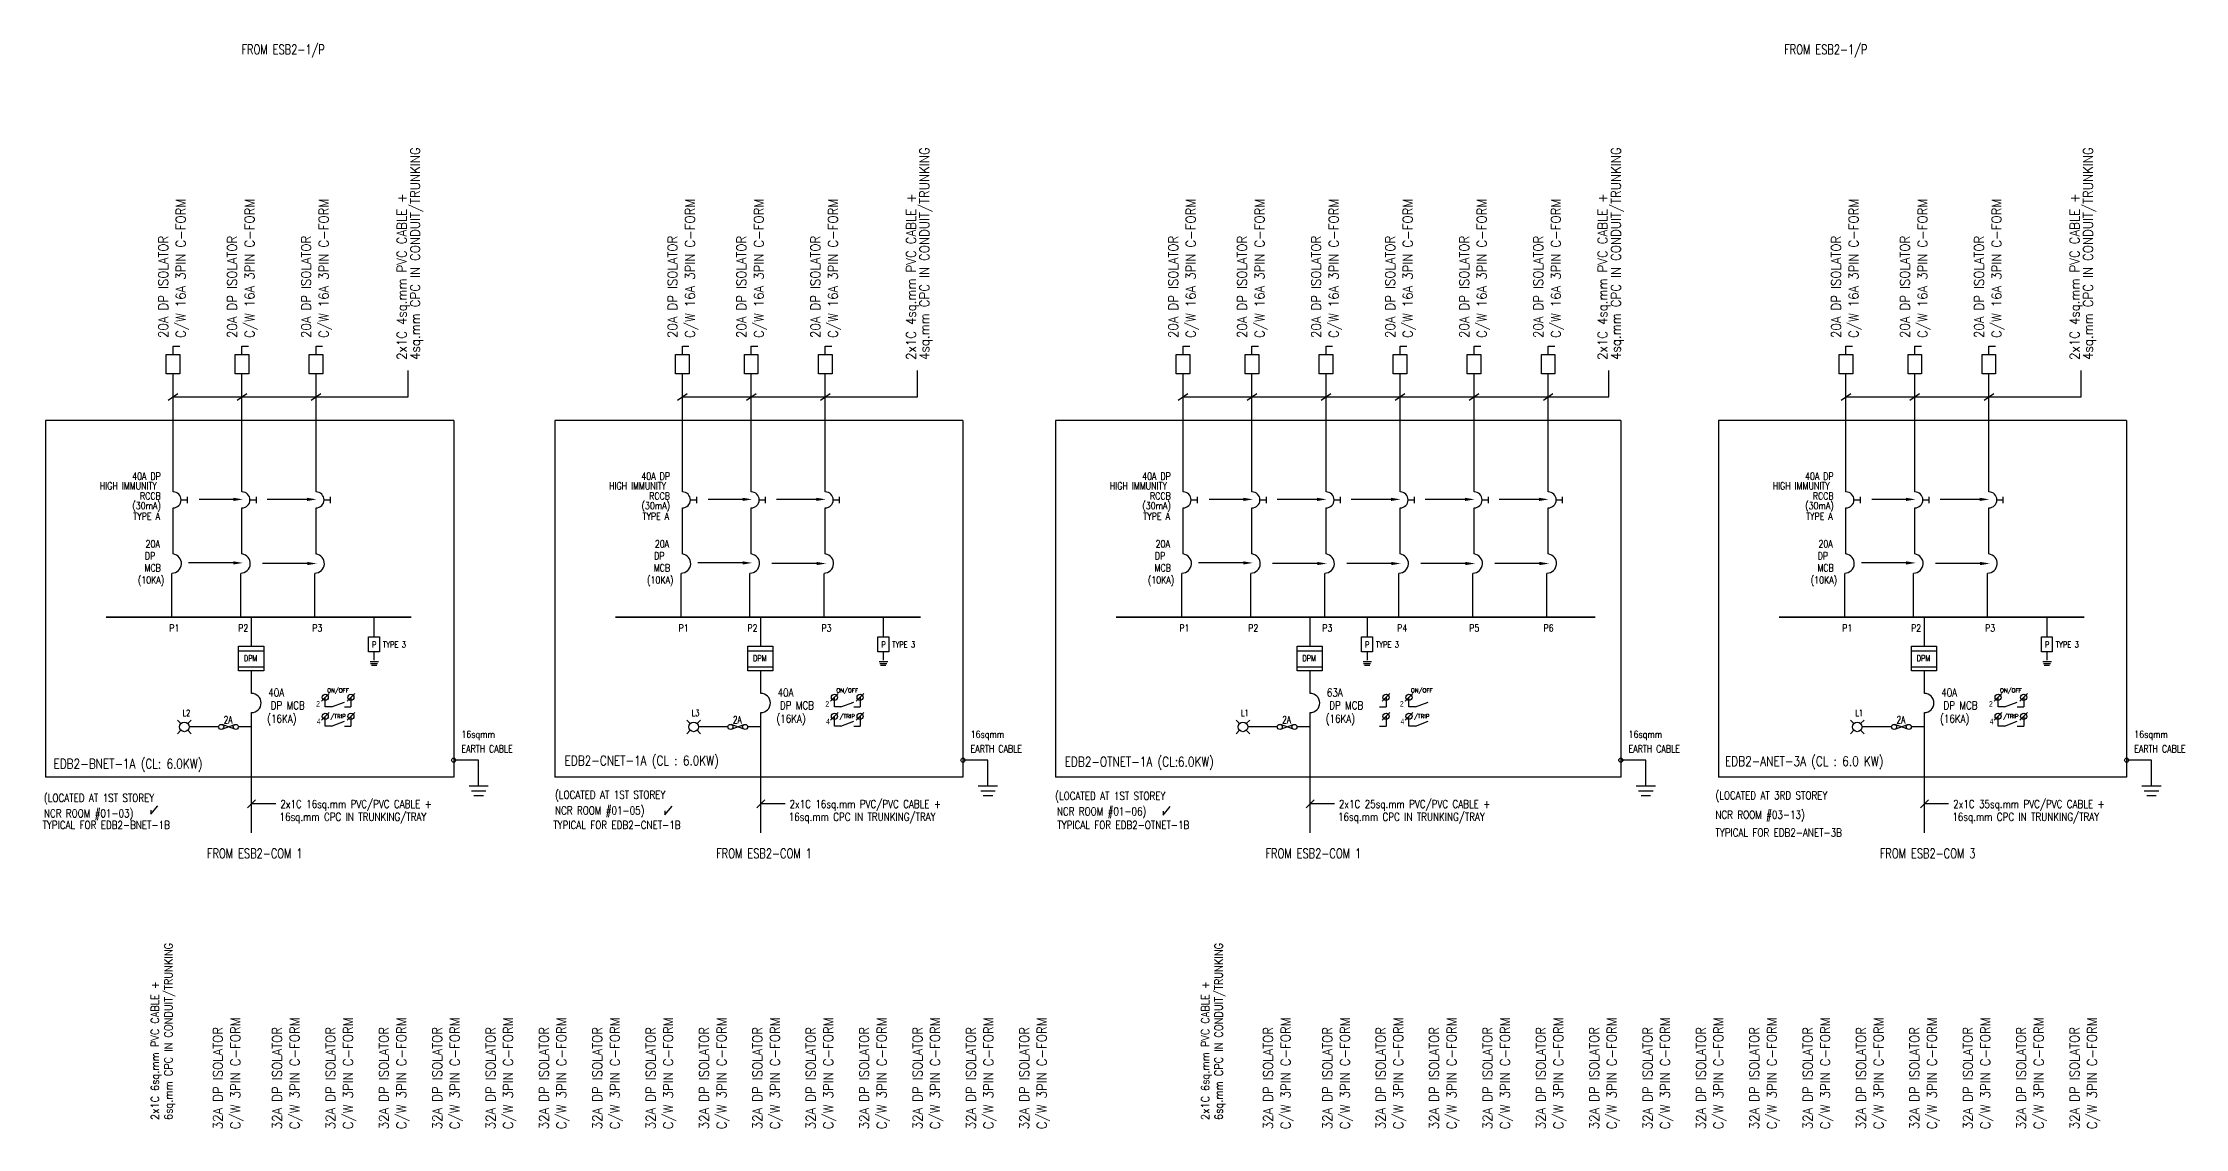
# Model space of a CAD drawing. Header units: millimetres. Extents: x 624049 to 847333, y 256790 to 538574.
# Drawn here: x 676581 to 743500, y 357855 to 391762 of the extents above; entities that cross this region are included whole.
import ezdxf
from ezdxf.enums import TextEntityAlignment as Align

# ---------------------------------------------------------------- set-up
doc = ezdxf.new("R2010")
doc.units = ezdxf.units.MM
doc.header["$LTSCALE"] = 0.01
doc.linetypes.add('{ -E- }', pattern=[0])
doc.layers.add('E-_ELEC----_E-', color=3, linetype='Continuous')
doc.styles.add('100', font='romans.shx', dxfattribs={"width": 0.8, "height": 250})
doc.styles.add('A2', font='SIMPLEX.shx', dxfattribs={"width": 0.95, "height": 190})
doc.styles.add('ATT', font='ROMANS.SHX')
doc.styles.add('MONOTXT', font='MONOTXT.SHX')
doc.styles.add('PwNote', font='Romans.shx', dxfattribs={"width": 0.75, "bigfont": 'Special.shx'})
doc.styles.add('ROMANS', font='romans', dxfattribs={"width": 0.75})

msp = doc.modelspace()

# ---------------------------------------------------------------- linework, layer by layer
for p, q in [((680499, 380598), (680800, 380808)), ((680650, 377732), (680650, 381424)), ((682650, 380598), (682951, 380808)), ((682801, 377732), (682801, 381424)), ((684963, 380598), (685264, 380808)), ((685114, 377732), (685114, 381424)), ((696406, 380598), (696707, 380808)), ((696557, 377732), (696557, 381424)), ((698557, 380598), (698858, 380808)), ((698708, 377732), (698708, 381424)), ((700870, 380598), (701171, 380808)), ((701021, 377732), (701021, 381424)), ((712049, 380598), (712350, 380808)), ((712200, 377732), (712200, 381424)), ((714200, 380598), (714501, 380808)), ((714351, 377732), (714351, 381424)), ((716513, 380598), (716814, 380808)), ((716664, 377732), (716664, 381424)), ((718826, 380598), (719127, 380808)), ((718977, 377732), (718977, 381424)), ((721139, 380598), (721440, 380808)), ((721290, 377732), (721290, 381424)), ((723452, 380598), (723753, 380808)), ((723603, 377732), (723603, 381424)), ((732754, 380598), (733055, 380808)), ((732905, 377732), (732905, 381424)), ((734905, 380598), (735206, 380808)), ((735056, 377732), (735056, 381424)), ((737218, 380598), (737519, 380808)), ((737369, 377732), (737369, 381424)), ((680900, 377482), (681100, 377482)), ((681100, 377382), (681100, 377582)), ((683051, 377482), (683251, 377482)), ((683251, 377382), (683251, 377582)), ((685364, 377482), (685564, 377482)), ((685564, 377382), (685564, 377582)), ((696807, 377482), (697007, 377482)), ((697007, 377382), (697007, 377582)), ((698958, 377482), (699158, 377482)), ((699158, 377382), (699158, 377582)), ((701271, 377482), (701471, 377482)), ((701471, 377382), (701471, 377582)), ((712450, 377482), (712650, 377482)), ((712650, 377382), (712650, 377582)), ((714601, 377482), (714801, 377482)), ((714801, 377382), (714801, 377582)), ((716914, 377482), (717114, 377482)), ((717114, 377382), (717114, 377582)), ((719227, 377482), (719427, 377482)), ((719427, 377382), (719427, 377582)), ((721540, 377482), (721740, 377482)), ((721740, 377382), (721740, 377582)), ((723853, 377482), (724053, 377482)), ((724053, 377382), (724053, 377582)), ((733155, 377482), (733355, 377482)), ((733355, 377382), (733355, 377582)), ((735306, 377482), (735506, 377482)), ((735506, 377382), (735506, 377582)), ((737619, 377482), (737819, 377482)), ((737819, 377382), (737819, 377582)), ((680650, 375795), (680650, 377232)), ((682801, 375795), (682801, 377232)), ((685114, 375795), (685114, 377232)), ((696557, 375795), (696557, 377232)), ((698708, 375795), (698708, 377232)), ((701021, 375795), (701021, 377232)), ((712200, 375795), (712200, 377232)), ((714351, 375795), (714351, 377232)), ((716664, 375795), (716664, 377232)), ((718977, 375795), (718977, 377232)), ((721290, 375795), (721290, 377232)), ((723603, 375795), (723603, 377232)), ((732905, 375795), (732905, 377232)), ((735056, 375795), (735056, 377232)), ((737369, 375795), (737369, 377232)), ((686925, 373820), (686925, 373204)), ((702832, 373820), (702832, 373204)), ((717944, 373820), (717944, 373204)), ((739180, 373820), (739180, 373204)), ((682695, 372770), (683479, 372770)), ((698602, 372770), (699386, 372770)), ((715761, 372770), (716545, 372770)), ((734950, 372770), (735734, 372770)), ((682695, 372264), (683479, 372264)), ((686801, 372438), (687068, 372438)), ((686818, 372375), (687038, 372375)), ((686843, 372321), (687010, 372321)), ((686925, 372737), (686925, 372474)), ((698602, 372264), (699386, 372264)), ((702708, 372438), (702975, 372438)), ((702725, 372375), (702945, 372375)), ((702750, 372321), (702917, 372321)), ((702832, 372737), (702832, 372474)), ((715761, 372264), (716545, 372264)), ((717820, 372438), (718087, 372438)), ((717837, 372375), (718057, 372375)), ((717862, 372321), (718029, 372321)), ((717944, 372737), (717944, 372474)), ((734950, 372264), (735734, 372264)), ((739056, 372438), (739323, 372438)), ((739073, 372375), (739293, 372375)), ((739098, 372321), (739265, 372321)), ((739180, 372737), (739180, 372474)), ((685282, 371199), (685522, 371439)), ((686082, 371199), (686322, 371439)), ((701189, 371199), (701429, 371439)), ((701989, 371199), (702229, 371439)), ((718418, 371199), (718658, 371439)), ((719134, 371199), (719374, 371439)), ((737537, 371199), (737777, 371439)), ((738337, 371199), (738577, 371439)), ((685282, 370599), (685522, 370839)), ((685402, 371019), (685402, 371319)), ((685602, 371019), (685402, 371019)), ((685602, 371019), (686002, 371169)), ((686002, 371019), (686202, 371019)), ((686082, 370599), (686322, 370839)), ((686202, 371319), (686202, 371019)), ((701189, 370599), (701429, 370839)), ((701309, 371019), (701309, 371319)), ((701509, 371019), (701309, 371019)), ((701509, 371019), (701909, 371169)), ((701909, 371019), (702109, 371019)), ((701989, 370599), (702229, 370839)), ((702109, 371319), (702109, 371019)), ((718338, 371019), (718538, 371019)), ((718418, 370599), (718658, 370839)), ((718538, 371319), (718538, 371019)), ((719134, 370599), (719374, 370839)), ((719254, 371019), (719254, 371319)), ((719454, 371019), (719254, 371019)), ((719454, 371019), (719854, 371169)), ((737537, 370599), (737777, 370839)), ((737657, 371019), (737657, 371319)), ((737857, 371019), (737657, 371019)), ((737857, 371019), (738257, 371169)), ((738257, 371019), (738457, 371019)), ((738337, 370599), (738577, 370839)), ((738457, 371319), (738457, 371019)), ((685402, 370419), (685402, 370719)), ((685602, 370419), (685402, 370419)), ((685602, 370419), (686002, 370569)), ((686002, 370419), (686202, 370419)), ((686202, 370719), (686202, 370419)), ((701309, 370419), (701309, 370719)), ((701509, 370419), (701309, 370419)), ((701509, 370419), (701909, 370569)), ((701909, 370419), (702109, 370419)), ((702109, 370719), (702109, 370419)), ((718338, 370419), (718538, 370419)), ((718538, 370719), (718538, 370419)), ((719254, 370419), (719254, 370719)), ((719454, 370419), (719254, 370419)), ((719454, 370419), (719854, 370569)), ((737657, 370419), (737657, 370719)), ((737857, 370419), (737657, 370419)), ((737857, 370419), (738257, 370569)), ((738257, 370419), (738457, 370419)), ((738457, 370719), (738457, 370419)), ((690194, 368545), (690194, 369352)), ((706101, 368545), (706101, 369352)), ((726653, 368545), (726653, 369352)), ((742449, 368545), (742449, 369352)), ((682974, 367864), (683224, 368114)), ((689894, 368545), (690494, 368545)), ((689969, 368395), (690419, 368395)), ((690044, 368245), (690344, 368245)), ((698881, 367864), (699131, 368114)), ((705801, 368545), (706401, 368545)), ((705876, 368395), (706326, 368395)), ((705951, 368245), (706251, 368245)), ((716040, 367864), (716290, 368114)), ((726353, 368545), (726953, 368545)), ((726428, 368395), (726878, 368395)), ((726503, 368245), (726803, 368245)), ((735229, 367864), (735479, 368114)), ((742149, 368545), (742749, 368545)), ((742224, 368395), (742674, 368395)), ((742299, 368245), (742599, 368245)), ((683858, 367989), (683099, 367989)), ((699765, 367989), (699006, 367989)), ((716924, 367989), (716165, 367989)), ((736113, 367989), (735354, 367989))]:
    msp.add_line(p, q)
at = {"linetype": '{ -E- }', "ltscale": 1.5}
for p, q in [((689415, 379963), (676666, 379963)), ((676666, 379963), (676666, 368823)), ((689415, 379963), (689415, 368823)), ((705322, 379963), (692573, 379963)), ((692573, 379963), (692573, 368823)), ((705322, 379963), (705322, 368823)), ((725874, 379963), (708216, 379963)), ((708216, 379963), (708216, 368823)), ((725874, 379963), (725874, 368823)), ((741670, 379963), (728921, 379963)), ((728921, 379963), (728921, 368823)), ((741670, 379963), (741670, 368823)), ((689415, 368823), (676666, 368823)), ((705322, 368823), (692573, 368823)), ((725874, 368823), (708216, 368823)), ((741670, 368823), (728921, 368823))]:
    msp.add_line(p, q, dxfattribs=at)
at = {"linetype": '{ -E- }'}
for p, q in [((682530, 377499), (681459, 377499)), ((684831, 377499), (683588, 377499)), ((698437, 377499), (697366, 377499)), ((700738, 377499), (699495, 377499)), ((714080, 377499), (713009, 377499)), ((716381, 377499), (715138, 377499)), ((718694, 377499), (717451, 377499)), ((721007, 377499), (719764, 377499)), ((723320, 377499), (722077, 377499)), ((734785, 377499), (733714, 377499)), ((737086, 377499), (735843, 377499)), ((682530, 375514), (681134, 375514)), ((684842, 375495), (683446, 375495)), ((698437, 375514), (697041, 375514)), ((700749, 375495), (699353, 375495)), ((714080, 375514), (712684, 375514)), ((716392, 375495), (714996, 375495)), ((718705, 375495), (717309, 375495)), ((721018, 375495), (719622, 375495)), ((723331, 375495), (721935, 375495)), ((734785, 375514), (733389, 375514)), ((737097, 375495), (735701, 375495)), ((680611, 373820), (680611, 375183)), ((682762, 373820), (682762, 375183)), ((685075, 373820), (685075, 375183)), ((696518, 373820), (696518, 375183)), ((698669, 373820), (698669, 375183)), ((700982, 373820), (700982, 375183)), ((712161, 373820), (712161, 375183)), ((714312, 373820), (714312, 375183)), ((716625, 373820), (716625, 375183)), ((718938, 373820), (718938, 375183)), ((721251, 373820), (721251, 375183)), ((723564, 373820), (723564, 375183)), ((732866, 373820), (732866, 375183)), ((735017, 373820), (735017, 375183)), ((737330, 373820), (737330, 375183)), ((683099, 372911), (683099, 373820)), ((699006, 372911), (699006, 373820)), ((716165, 372911), (716165, 373820)), ((735354, 372911), (735354, 373820)), ((683099, 371438), (683099, 372140)), ((699006, 371438), (699006, 372140)), ((716165, 371438), (716165, 372140)), ((735354, 371438), (735354, 372140)), ((683099, 367078), (683099, 370838)), ((699006, 367078), (699006, 370838)), ((716165, 367078), (716165, 370838)), ((735354, 367078), (735354, 370838)), ((690194, 369352), (689415, 369352)), ((706101, 369352), (705322, 369352)), ((726653, 369352), (725874, 369352)), ((742449, 369352), (741670, 369352))]:
    msp.add_line(p, q, dxfattribs=at)
at = {"color": 7}
for p, q in [((680896, 370497), (680790, 370603)), ((680896, 370285), (680790, 370179)), ((681108, 370497), (681214, 370603)), ((681108, 370285), (681214, 370179)), ((682071, 370391), (681152, 370391)), ((682177, 370316), (682583, 370466)), ((682582, 370317), (682179, 370465)), ((683099, 370391), (682689, 370391)), ((696803, 370497), (696697, 370603)), ((696803, 370285), (696697, 370179)), ((697015, 370497), (697121, 370603)), ((697015, 370285), (697121, 370179)), ((697978, 370391), (697059, 370391)), ((698084, 370316), (698490, 370466)), ((698489, 370317), (698086, 370465)), ((699006, 370391), (698596, 370391)), ((713962, 370497), (713856, 370603)), ((713962, 370285), (713856, 370179)), ((714174, 370497), (714280, 370603)), ((714174, 370285), (714280, 370179)), ((715137, 370391), (714218, 370391)), ((715243, 370316), (715649, 370466)), ((715648, 370317), (715245, 370465)), ((716165, 370391), (715755, 370391)), ((733151, 370497), (733045, 370603)), ((733151, 370285), (733045, 370179)), ((733363, 370497), (733469, 370603)), ((733363, 370285), (733469, 370179)), ((734326, 370391), (733407, 370391)), ((734432, 370316), (734838, 370466)), ((734837, 370317), (734434, 370465)), ((735354, 370391), (734944, 370391))]:
    msp.add_line(p, q, dxfattribs=at)
for points in [[(680650, 382026), (680650, 382287), (680856, 382287)], [(682801, 382026), (682801, 382287), (683007, 382287)], [(685114, 382026), (685114, 382287), (685320, 382287)], [(696557, 382026), (696557, 382287), (696763, 382287)], [(698708, 382026), (698708, 382287), (698914, 382287)], [(701021, 382026), (701021, 382287), (701227, 382287)], [(712200, 382026), (712200, 382287), (712406, 382287)], [(714351, 382026), (714351, 382287), (714557, 382287)], [(716664, 382026), (716664, 382287), (716870, 382287)], [(718977, 382026), (718977, 382287), (719183, 382287)], [(721290, 382026), (721290, 382287), (721496, 382287)], [(723603, 382026), (723603, 382287), (723809, 382287)], [(732905, 382026), (732905, 382287), (733111, 382287)], [(735056, 382026), (735056, 382287), (735262, 382287)], [(737369, 382026), (737369, 382287), (737575, 382287)]]:
    msp.add_lwpolyline(points, dxfattribs=at)
for points in [[(680437, 382026), (680862, 382026), (680862, 381424), (680437, 381424)], [(682588, 382026), (683013, 382026), (683013, 381424), (682588, 381424)], [(684901, 382026), (685326, 382026), (685326, 381424), (684901, 381424)], [(696344, 382026), (696769, 382026), (696769, 381424), (696344, 381424)], [(698495, 382026), (698920, 382026), (698920, 381424), (698495, 381424)], [(700808, 382026), (701233, 382026), (701233, 381424), (700808, 381424)], [(711987, 382026), (712412, 382026), (712412, 381424), (711987, 381424)], [(714138, 382026), (714563, 382026), (714563, 381424), (714138, 381424)], [(716451, 382026), (716876, 382026), (716876, 381424), (716451, 381424)], [(718764, 382026), (719189, 382026), (719189, 381424), (718764, 381424)], [(721077, 382026), (721502, 382026), (721502, 381424), (721077, 381424)], [(723390, 382026), (723815, 382026), (723815, 381424), (723390, 381424)], [(732692, 382026), (733117, 382026), (733117, 381424), (732692, 381424)], [(734843, 382026), (735268, 382026), (735268, 381424), (734843, 381424)], [(737156, 382026), (737581, 382026), (737581, 381424), (737156, 381424)]]:
    msp.add_lwpolyline(points, close=True, dxfattribs=at)
for points in [[(680650, 380703), (687992, 380703), (687992, 381522)], [(696557, 380703), (703899, 380703), (703899, 381522)], [(712200, 380703), (725499, 380703), (725499, 381522)], [(732905, 380703), (740247, 380703), (740247, 381522)]]:
    msp.add_lwpolyline(points)
at = {"const_width": 50}
for points in [[(678556, 373820), (688093, 373820)], [(694463, 373820), (704000, 373820)], [(710106, 373820), (725073, 373820)], [(730811, 373820), (740348, 373820)]]:
    msp.add_lwpolyline(points, dxfattribs=at)
for points in [[(682695, 372911), (683479, 372911), (683479, 372140), (682695, 372140)], [(686756, 373204), (687095, 373204), (687095, 372737), (686756, 372737)], [(698602, 372911), (699386, 372911), (699386, 372140), (698602, 372140)], [(702663, 373204), (703002, 373204), (703002, 372737), (702663, 372737)], [(715761, 372911), (716545, 372911), (716545, 372140), (715761, 372140)], [(717775, 373204), (718114, 373204), (718114, 372737), (717775, 372737)], [(734950, 372911), (735734, 372911), (735734, 372140), (734950, 372140)], [(739011, 373204), (739350, 373204), (739350, 372737), (739011, 372737)]]:
    msp.add_lwpolyline(points, close=True)
for centre, radius in [((685402, 371319), 96), ((686202, 371319), 96), ((701309, 371319), 96), ((702109, 371319), 96), ((718538, 371319), 96), ((719254, 371319), 96), ((737657, 371319), 96), ((738457, 371319), 96), ((685402, 370719), 96), ((686202, 370719), 96), ((701309, 370719), 96), ((702109, 370719), 96), ((718538, 370719), 96), ((719254, 370719), 96), ((737657, 370719), 96), ((738457, 370719), 96), ((689415, 369352), 63.8), ((705322, 369352), 63.8), ((725874, 369352), 63.8), ((741670, 369352), 63.8)]:
    msp.add_circle(centre, radius)
at = {"color": 7}
for centre, radius in [((681002, 370391), 150), ((682151, 370391), 79.2), ((682610, 370391), 79.2), ((696909, 370391), 150), ((698058, 370391), 79.2), ((698517, 370391), 79.2), ((714068, 370391), 150), ((715217, 370391), 79.2), ((715676, 370391), 79.2), ((733257, 370391), 150), ((734406, 370391), 79.2), ((734865, 370391), 79.2)]:
    msp.add_circle(centre, radius, dxfattribs=at)
for centre, radius, start, end in [((680650, 377482), 250, 270, 90), ((682801, 377482), 250, 270, 90), ((685114, 377482), 250, 270, 90), ((696557, 377482), 250, 270, 90), ((698708, 377482), 250, 270, 90), ((701021, 377482), 250, 270, 90), ((712200, 377482), 250, 270, 90), ((714351, 377482), 250, 270, 90), ((716664, 377482), 250, 270, 90), ((718977, 377482), 250, 270, 90), ((721290, 377482), 250, 270, 90), ((723603, 377482), 250, 270, 90), ((732905, 377482), 250, 270, 90), ((735056, 377482), 250, 270, 90), ((737369, 377482), 250, 270, 90), ((680610, 375496), 301, 270.24358, 82.51914), ((682761, 375496), 301, 270.24358, 82.51914), ((685074, 375496), 301, 270.24358, 82.51914), ((696517, 375496), 301, 270.24358, 82.51914), ((698668, 375496), 301, 270.24358, 82.51914), ((700981, 375496), 301, 270.24358, 82.51914), ((712160, 375496), 301, 270.24358, 82.51914), ((714311, 375496), 301, 270.24358, 82.51914), ((716624, 375496), 301, 270.24358, 82.51914), ((718937, 375496), 301, 270.24358, 82.51914), ((721250, 375496), 301, 270.24358, 82.51914), ((723563, 375496), 301, 270.24358, 82.51914), ((732865, 375496), 301, 270.24358, 82.51914), ((735016, 375496), 301, 270.24358, 82.51914), ((737329, 375496), 301, 270.24358, 82.51914), ((683099, 371138), 300, 270, 90), ((699006, 371138), 300, 270, 90), ((716165, 371138), 300, 270, 90), ((735354, 371138), 300, 270, 90)]:
    msp.add_arc(centre, radius, start, end)
for points in [[(682530, 377549), (682830, 377499), (682530, 377449)], [(684831, 377549), (685131, 377499), (684831, 377449)], [(698437, 377549), (698737, 377499), (698437, 377449)], [(700738, 377549), (701038, 377499), (700738, 377449)], [(714080, 377549), (714380, 377499), (714080, 377449)], [(716381, 377549), (716681, 377499), (716381, 377449)], [(718694, 377549), (718994, 377499), (718694, 377449)], [(721007, 377549), (721307, 377499), (721007, 377449)], [(723320, 377549), (723620, 377499), (723320, 377449)], [(734785, 377549), (735085, 377499), (734785, 377449)], [(737086, 377549), (737386, 377499), (737086, 377449)], [(682530, 375564), (682830, 375514), (682530, 375464)], [(684842, 375545), (685142, 375495), (684842, 375445)], [(698437, 375564), (698737, 375514), (698437, 375464)], [(700749, 375545), (701049, 375495), (700749, 375445)], [(714080, 375564), (714380, 375514), (714080, 375464)], [(716392, 375545), (716692, 375495), (716392, 375445)], [(718705, 375545), (719005, 375495), (718705, 375445)], [(721018, 375545), (721318, 375495), (721018, 375445)], [(723331, 375545), (723631, 375495), (723331, 375445)], [(734785, 375564), (735085, 375514), (734785, 375464)], [(737097, 375545), (737397, 375495), (737097, 375445)]]:
    msp.add_solid(points)
at = {"layer": 'E-_ELEC----_E-', "color": 3}
for points in [[(679949, 367786), (679949, 367660), (680169, 367930)], [(696014, 367774), (696014, 367648), (696234, 367918)], [(711579, 367763), (711579, 367637), (711799, 367907)]]:
    msp.add_lwpolyline(points, dxfattribs=at)

# ---------------------------------------------------------------- texts
for s, height, style, width, p in [('FROM ESB2-1/P', 300, 'PwNote', 0.75, (682785, 391405)), ('FROM ESB2-1/P', 300, 'PwNote', 0.75, (730975, 391405)), ('P', 180, 'ROMANS', 0.85, (686865, 372874)), ('TYPE 3', 180, 'ROMANS', 0.85, (687203, 372874)), ('P', 180, 'ROMANS', 0.85, (702772, 372874)), ('TYPE 3', 180, 'ROMANS', 0.85, (703110, 372874)), ('P', 180, 'ROMANS', 0.85, (717884, 372874)), ('TYPE 3', 180, 'ROMANS', 0.85, (718222, 372874)), ('P', 180, 'ROMANS', 0.85, (739120, 372874)), ('TYPE 3', 180, 'ROMANS', 0.85, (739458, 372874)), ('DPM', 186.6, '100', 0.8, (682861, 372442)), ('DPM', 186.6, '100', 0.8, (698768, 372442)), ('DPM', 186.6, '100', 0.8, (715927, 372442)), ('DPM', 186.6, '100', 0.8, (735116, 372442)), ('L2', 200, 'ROMANS', 0.75, (680946, 370727)), ('L3', 200, 'ROMANS', 0.75, (696853, 370727)), ('L1', 200, 'ROMANS', 0.75, (714012, 370727)), ('L1', 200, 'ROMANS', 0.75, (733201, 370727)), ('FROM ESB2-COM 1', 300, 'PwNote', 0.75, (681706, 366289)), ('FROM ESB2-COM 1', 300, 'PwNote', 0.75, (697613, 366289)), ('FROM ESB2-COM 1', 300, 'PwNote', 0.75, (714772, 366289)), ('FROM ESB2-COM 3', 300, 'PwNote', 0.75, (733961, 366289))]:
    msp.add_text(s, height=height, dxfattribs=dict(style=style, width=width)).set_placement(p)
at = {"ltscale": 1.5, "style": 'A2', "width": 0.9}
for s, p in [('4sq.mm CPC IN CONDUIT/TRUNKING', (688362, 381856)), ('4sq.mm CPC IN CONDUIT/TRUNKING', (704269, 381856)), ('4sq.mm CPC IN CONDUIT/TRUNKING', (725869, 381856)), ('4sq.mm CPC IN CONDUIT/TRUNKING', (740617, 381856)), ('2x1C 4sq.mm PVC CABLE +', (687943, 381856)), ('2x1C 4sq.mm PVC CABLE +', (703850, 381856)), ('2x1C 4sq.mm PVC CABLE +', (725450, 381856)), ('2x1C 4sq.mm PVC CABLE +', (740198, 381856))]:
    msp.add_text(s, height=300, rotation=90, dxfattribs=at).set_placement(p)
for s, height, rotation, style, width, p in [('C/W 16A 3PIN C-FORM', 300, 90, 'A2', 0.9, (681039, 382541)), ('C/W 16A 3PIN C-FORM', 300, 90, 'A2', 0.9, (683190, 382541)), ('C/W 16A 3PIN C-FORM', 300, 90, 'A2', 0.9, (685503, 382541)), ('C/W 16A 3PIN C-FORM', 300, 90, 'A2', 0.9, (696946, 382541)), ('C/W 16A 3PIN C-FORM', 300, 90, 'A2', 0.9, (699097, 382541)), ('C/W 16A 3PIN C-FORM', 300, 90, 'A2', 0.9, (701410, 382541)), ('C/W 16A 3PIN C-FORM', 300, 90, 'A2', 0.9, (712589, 382541)), ('C/W 16A 3PIN C-FORM', 300, 90, 'A2', 0.9, (714740, 382541)), ('C/W 16A 3PIN C-FORM', 300, 90, 'A2', 0.9, (717053, 382541)), ('C/W 16A 3PIN C-FORM', 300, 90, 'A2', 0.9, (719366, 382541)), ('C/W 16A 3PIN C-FORM', 300, 90, 'A2', 0.9, (721679, 382541)), ('C/W 16A 3PIN C-FORM', 300, 90, 'A2', 0.9, (723992, 382541)), ('C/W 16A 3PIN C-FORM', 300, 90, 'A2', 0.9, (733294, 382541)), ('C/W 16A 3PIN C-FORM', 300, 90, 'A2', 0.9, (735445, 382541)), ('C/W 16A 3PIN C-FORM', 300, 90, 'A2', 0.9, (737758, 382541)), ('20A DP ISOLATOR', 300, 90, 'A2', 0.9, (680492, 382541)), ('20A DP ISOLATOR', 300, 90, 'A2', 0.9, (682643, 382541)), ('20A DP ISOLATOR', 300, 90, 'A2', 0.9, (684956, 382541)), ('20A DP ISOLATOR', 300, 90, 'A2', 0.9, (696399, 382541)), ('20A DP ISOLATOR', 300, 90, 'A2', 0.9, (698550, 382541)), ('20A DP ISOLATOR', 300, 90, 'A2', 0.9, (700863, 382541)), ('20A DP ISOLATOR', 300, 90, 'A2', 0.9, (712042, 382541)), ('20A DP ISOLATOR', 300, 90, 'A2', 0.9, (714193, 382541)), ('20A DP ISOLATOR', 300, 90, 'A2', 0.9, (716506, 382541)), ('20A DP ISOLATOR', 300, 90, 'A2', 0.9, (718819, 382541)), ('20A DP ISOLATOR', 300, 90, 'A2', 0.9, (721132, 382541)), ('20A DP ISOLATOR', 300, 90, 'A2', 0.9, (723445, 382541)), ('20A DP ISOLATOR', 300, 90, 'A2', 0.9, (732747, 382541)), ('20A DP ISOLATOR', 300, 90, 'A2', 0.9, (734898, 382541)), ('20A DP ISOLATOR', 300, 90, 'A2', 0.9, (737211, 382541)), ('40A DP', 225, 360, '100', 0.8, (679370, 378110)), ('40A DP', 225, 360, '100', 0.8, (695277, 378110)), ('40A DP', 225, 360, '100', 0.8, (710920, 378110)), ('40A DP', 225, 360, '100', 0.8, (731625, 378110)), ('HIGH IMMUNITY', 225, 360, '100', 0.8, (678361, 377809)), ('(30mA)', 225, 360, '100', 0.8, (679375, 377191)), ('RCCB', 225, 360, '100', 0.8, (679615, 377493)), ('HIGH IMMUNITY', 225, 360, '100', 0.8, (694268, 377809)), ('(30mA)', 225, 360, '100', 0.8, (695282, 377191)), ('RCCB', 225, 360, '100', 0.8, (695522, 377493)), ('HIGH IMMUNITY', 225, 360, '100', 0.8, (709911, 377809)), ('(30mA)', 225, 360, '100', 0.8, (710925, 377191)), ('RCCB', 225, 360, '100', 0.8, (711165, 377493)), ('HIGH IMMUNITY', 225, 360, '100', 0.8, (730616, 377809)), ('(30mA)', 225, 360, '100', 0.8, (731630, 377191)), ('RCCB', 225, 360, '100', 0.8, (731870, 377493)), ('TYPE A', 225, 360, '100', 0.8, (679406, 376856)), ('TYPE A', 225, 360, '100', 0.8, (695313, 376856)), ('TYPE A', 225, 360, '100', 0.8, (710956, 376856)), ('TYPE A', 225, 360, '100', 0.8, (731661, 376856)), ('20A', 225, 360, '100', 0.8, (679790, 375997)), ('20A', 225, 360, '100', 0.8, (695697, 375997)), ('20A', 225, 360, '100', 0.8, (711340, 375997)), ('20A', 225, 360, '100', 0.8, (732045, 375997)), ('MCB', 225, 360, '100', 0.8, (679758, 375247)), ('DP', 225, 360, '100', 0.8, (679767, 375622)), ('MCB', 225, 360, '100', 0.8, (695665, 375247)), ('DP', 225, 360, '100', 0.8, (695674, 375622)), ('MCB', 225, 360, '100', 0.8, (711308, 375247)), ('DP', 225, 360, '100', 0.8, (711317, 375622)), ('MCB', 225, 360, '100', 0.8, (732013, 375247)), ('DP', 225, 360, '100', 0.8, (732022, 375622)), ('(10KA)', 225, 360, '100', 0.8, (679548, 374867)), ('(10KA)', 225, 360, '100', 0.8, (695455, 374867)), ('(10KA)', 225, 360, '100', 0.8, (711098, 374867)), ('(10KA)', 225, 360, '100', 0.8, (731803, 374867)), ('P1', 225, 360, '100', 0.8, (680532, 373367)), ('P2', 225, 360, '100', 0.8, (682683, 373367)), ('P3', 225, 360, '100', 0.8, (684996, 373367)), ('P1', 225, 360, '100', 0.8, (696439, 373367)), ('P2', 225, 360, '100', 0.8, (698590, 373367)), ('P3', 225, 360, '100', 0.8, (700903, 373367)), ('P1', 225, 360, '100', 0.8, (712082, 373367)), ('P2', 225, 360, '100', 0.8, (714233, 373367)), ('P3', 225, 360, '100', 0.8, (716546, 373367)), ('P4', 225, 360, '100', 0.8, (718883, 373367)), ('P5', 225, 360, '100', 0.8, (721136, 373367)), ('P6', 225, 360, '100', 0.8, (723457, 373367)), ('P1', 225, 360, '100', 0.8, (732787, 373367)), ('P2', 225, 360, '100', 0.8, (734938, 373367)), ('P3', 225, 360, '100', 0.8, (737251, 373367)), ('16sqmm', 225, 360, '100', 0.8, (689656, 370047)), ('16sqmm', 225, 360, '100', 0.8, (705563, 370047)), ('16sqmm', 225, 360, '100', 0.8, (726115, 370047)), ('16sqmm', 225, 360, '100', 0.8, (741911, 370047)), ('EARTH CABLE', 225, 360, '100', 0.8, (689656, 369594)), ('EARTH CABLE', 225, 360, '100', 0.8, (705563, 369594)), ('EARTH CABLE', 225, 360, '100', 0.8, (726115, 369594)), ('EARTH CABLE', 225, 360, '100', 0.8, (741911, 369594)), ('2x1C 16sq.mm PVC/PVC CABLE +', 250, 360, 'PwNote', 0.8, (684000, 367857)), ('2x1C 16sq.mm PVC/PVC CABLE +', 250, 360, 'PwNote', 0.8, (699907, 367857)), ('2x1C 25sq.mm PVC/PVC CABLE +', 250, 360, 'PwNote', 0.8, (717066, 367857)), ('2x1C 35sq.mm PVC/PVC CABLE +', 250, 360, 'PwNote', 0.8, (736255, 367857)), ('16sq.mm CPC IN TRUNKING/TRAY', 250, 360, 'PwNote', 0.8, (683974, 367457)), ('16sq.mm CPC IN TRUNKING/TRAY', 250, 360, 'PwNote', 0.8, (699881, 367457)), ('16sq.mm CPC IN TRUNKING/TRAY', 250, 360, 'PwNote', 0.8, (717040, 367457)), ('16sq.mm CPC IN TRUNKING/TRAY', 250, 360, 'PwNote', 0.8, (736229, 367457)), ('6sq.mm CPC IN CONDUIT/TRUNKING', 250, 90, 'A2', 0.9, (680628, 358108)), ('6sq.mm CPC IN CONDUIT/TRUNKING', 250, 90, 'A2', 0.9, (713435, 358108)), ('2x1C 6sq.mm PVC CABLE +', 250, 90, 'A2', 0.9, (680209, 358108)), ('2x1C 6sq.mm PVC CABLE +', 250, 90, 'A2', 0.9, (713016, 358108)), ('32A DP ISOLATOR', 300, 90, 'A2', 0.9, (682197, 357821)), ('C/W 3PIN C-FORM', 300, 90, 'A2', 0.9, (682744, 357821)), ('32A DP ISOLATOR', 300, 90, 'A2', 0.9, (684049, 357821)), ('C/W 3PIN C-FORM', 300, 90, 'A2', 0.9, (684596, 357821)), ('32A DP ISOLATOR', 300, 90, 'A2', 0.9, (685716, 357821)), ('C/W 3PIN C-FORM', 300, 90, 'A2', 0.9, (686263, 357821)), ('32A DP ISOLATOR', 300, 90, 'A2', 0.9, (687383, 357821)), ('C/W 3PIN C-FORM', 300, 90, 'A2', 0.9, (687930, 357821)), ('32A DP ISOLATOR', 300, 90, 'A2', 0.9, (689050, 357821)), ('C/W 3PIN C-FORM', 300, 90, 'A2', 0.9, (689597, 357821)), ('32A DP ISOLATOR', 300, 90, 'A2', 0.9, (690717, 357821)), ('C/W 3PIN C-FORM', 300, 90, 'A2', 0.9, (691264, 357821)), ('32A DP ISOLATOR', 300, 90, 'A2', 0.9, (692384, 357821)), ('C/W 3PIN C-FORM', 300, 90, 'A2', 0.9, (692931, 357821)), ('32A DP ISOLATOR', 300, 90, 'A2', 0.9, (694051, 357821)), ('C/W 3PIN C-FORM', 300, 90, 'A2', 0.9, (694598, 357821)), ('32A DP ISOLATOR', 300, 90, 'A2', 0.9, (695718, 357821)), ('C/W 3PIN C-FORM', 300, 90, 'A2', 0.9, (696265, 357821)), ('32A DP ISOLATOR', 300, 90, 'A2', 0.9, (697385, 357821)), ('C/W 3PIN C-FORM', 300, 90, 'A2', 0.9, (697932, 357821)), ('32A DP ISOLATOR', 300, 90, 'A2', 0.9, (699052, 357821)), ('C/W 3PIN C-FORM', 300, 90, 'A2', 0.9, (699599, 357821)), ('32A DP ISOLATOR', 300, 90, 'A2', 0.9, (700719, 357821)), ('C/W 3PIN C-FORM', 300, 90, 'A2', 0.9, (701266, 357821)), ('32A DP ISOLATOR', 300, 90, 'A2', 0.9, (702387, 357821)), ('C/W 3PIN C-FORM', 300, 90, 'A2', 0.9, (702934, 357821)), ('32A DP ISOLATOR', 300, 90, 'A2', 0.9, (704054, 357821)), ('C/W 3PIN C-FORM', 300, 90, 'A2', 0.9, (704601, 357821)), ('32A DP ISOLATOR', 300, 90, 'A2', 0.9, (705721, 357821)), ('C/W 3PIN C-FORM', 300, 90, 'A2', 0.9, (706268, 357821)), ('32A DP ISOLATOR', 300, 90, 'A2', 0.9, (707388, 357821)), ('C/W 3PIN C-FORM', 300, 90, 'A2', 0.9, (707935, 357821)), ('32A DP ISOLATOR', 300, 90, 'A2', 0.9, (715004, 357821)), ('C/W 3PIN C-FORM', 300, 90, 'A2', 0.9, (715551, 357821)), ('32A DP ISOLATOR', 300, 90, 'A2', 0.9, (716856, 357821)), ('C/W 3PIN C-FORM', 300, 90, 'A2', 0.9, (717403, 357821)), ('32A DP ISOLATOR', 300, 90, 'A2', 0.9, (718523, 357821)), ('C/W 3PIN C-FORM', 300, 90, 'A2', 0.9, (719070, 357821)), ('32A DP ISOLATOR', 300, 90, 'A2', 0.9, (720190, 357821)), ('C/W 3PIN C-FORM', 300, 90, 'A2', 0.9, (720737, 357821)), ('32A DP ISOLATOR', 300, 90, 'A2', 0.9, (721857, 357821)), ('C/W 3PIN C-FORM', 300, 90, 'A2', 0.9, (722404, 357821)), ('32A DP ISOLATOR', 300, 90, 'A2', 0.9, (723524, 357821)), ('C/W 3PIN C-FORM', 300, 90, 'A2', 0.9, (724071, 357821)), ('32A DP ISOLATOR', 300, 90, 'A2', 0.9, (725191, 357821)), ('C/W 3PIN C-FORM', 300, 90, 'A2', 0.9, (725738, 357821)), ('32A DP ISOLATOR', 300, 90, 'A2', 0.9, (726858, 357821)), ('C/W 3PIN C-FORM', 300, 90, 'A2', 0.9, (727405, 357821)), ('32A DP ISOLATOR', 300, 90, 'A2', 0.9, (728525, 357821)), ('C/W 3PIN C-FORM', 300, 90, 'A2', 0.9, (729072, 357821)), ('32A DP ISOLATOR', 300, 90, 'A2', 0.9, (730192, 357821)), ('C/W 3PIN C-FORM', 300, 90, 'A2', 0.9, (730739, 357821)), ('32A DP ISOLATOR', 300, 90, 'A2', 0.9, (731859, 357821)), ('C/W 3PIN C-FORM', 300, 90, 'A2', 0.9, (732406, 357821)), ('32A DP ISOLATOR', 300, 90, 'A2', 0.9, (733526, 357821)), ('C/W 3PIN C-FORM', 300, 90, 'A2', 0.9, (734073, 357821)), ('32A DP ISOLATOR', 300, 90, 'A2', 0.9, (735194, 357821)), ('C/W 3PIN C-FORM', 300, 90, 'A2', 0.9, (735741, 357821)), ('32A DP ISOLATOR', 300, 90, 'A2', 0.9, (736861, 357821)), ('C/W 3PIN C-FORM', 300, 90, 'A2', 0.9, (737408, 357821)), ('32A DP ISOLATOR', 300, 90, 'A2', 0.9, (738528, 357821)), ('C/W 3PIN C-FORM', 300, 90, 'A2', 0.9, (739075, 357821)), ('32A DP ISOLATOR', 300, 90, 'A2', 0.9, (740195, 357821)), ('C/W 3PIN C-FORM', 300, 90, 'A2', 0.9, (740742, 357821))]:
    msp.add_text(s, height=height, rotation=rotation, dxfattribs=dict(style=style, width=width)).set_placement(p)
at = {"style": 'PwNote', "width": 0.8}
for s, p in [('40A', (683873, 371463)), ('40A', (699780, 371463)), ('63A', (716939, 371463)), ('40A', (736128, 371463)), ('(16KA)', (684047, 370630)), ('DP MCB', (684230, 371064)), ('(16KA)', (699954, 370630)), ('DP MCB', (700137, 371064)), ('(16KA)', (717113, 370630)), ('DP MCB', (717296, 371064)), ('(16KA)', (736302, 370630)), ('DP MCB', (736485, 371064))]:
    msp.add_text(s, height=250, dxfattribs=at).set_placement(p, align=Align.MIDDLE)
at = {"style": 'ATT'}
for s, p in [('ON/OFF', (685802, 371531)), ('ON/OFF', (701709, 371531)), ('ON/OFF', (719654, 371531)), ('ON/OFF', (738057, 371531)), ('/TRIP', (685802, 370723)), ('/TRIP', (701709, 370723)), ('/TRIP', (719654, 370723)), ('/TRIP', (738057, 370723))]:
    msp.add_text(s, height=128, rotation=0, dxfattribs=at).set_placement(p, align=Align.MIDDLE_CENTER)
at = {"style": 'MONOTXT', "width": 0.8}
for s, p in [('2', (685241, 371112)), ('2', (701148, 371112)), ('2', (719093, 371112)), ('2', (737496, 371112)), ('4', (685262, 370559)), ('4', (701169, 370559)), ('4', (719114, 370559)), ('4', (737517, 370559))]:
    msp.add_text(s, height=176, dxfattribs=at).set_placement(p, align=Align.MIDDLE_RIGHT)
at = {"style": 'ROMANS', "width": 0.75}
for p in [(682368, 370502), (698275, 370502), (715434, 370502), (734623, 370502)]:
    msp.add_text('2A', height=225, dxfattribs=at).set_placement(p, align=Align.CENTER)
at = {"ltscale": 1.5, "style": 'PwNote', "width": 0.8}
for s, height, p in [('EDB2-BNET-1A (CL: 6.0KW)', 300, (676914, 369090)), ('EDB2-CNET-1A (CL : 6.0KW)', 300, (692879, 369187)), ('EDB2-OTNET-1A (CL:6.0KW)', 300, (708501, 369153)), ('EDB2-ANET-3A (CL : 6.0 KW)', 300, (729127, 369169)), ('(LOCATED AT 1ST STOREY', 250, (676615, 368048)), ('(LOCATED AT 1ST STOREY', 250, (692580, 368145)), ('(LOCATED AT 1ST STOREY', 250, (708202, 368111)), ('(LOCATED AT 3RD STOREY', 250, (728827, 368127)), ('TYPICAL FOR EDB2-BNET-1B', 250, (676572, 367202)), ('NCR ROOM #01-03)', 250, (676615, 367565)), ('TYPICAL FOR EDB2-CNET-1B', 250, (692525, 367202)), ('NCR ROOM #01-05)', 250, (692580, 367654)), ('TYPICAL FOR EDB2-OTNET-1B', 250, (708269, 367202)), ('NCR ROOM #01-06)', 250, (708257, 367626)), ('NCR ROOM #03-13)', 250, (728827, 367524)), ('TYPICAL FOR EDB2-ANET-3B', 250, (728827, 366964))]:
    msp.add_text(s, height=height, dxfattribs=at).set_placement(p)

doc.saveas('drawing.dxf')
